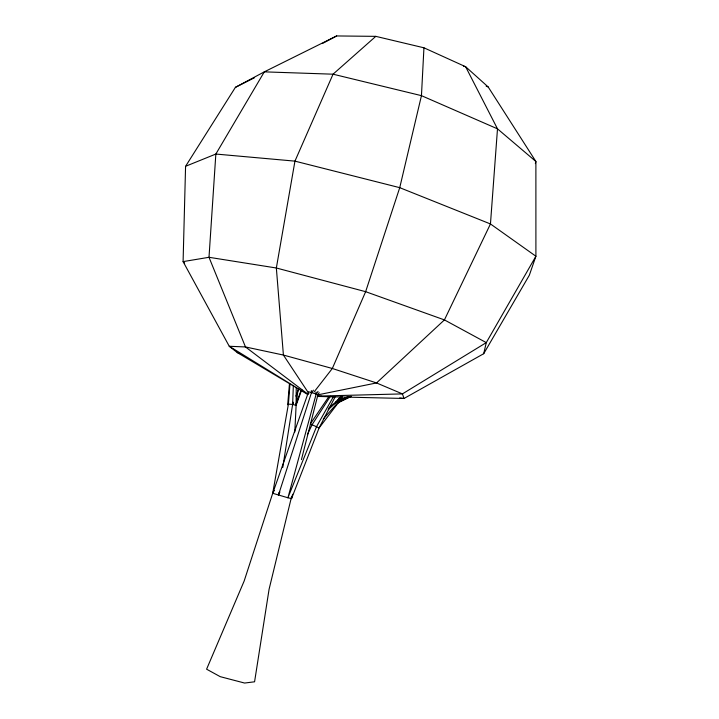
<?xml version="1.0" encoding="UTF-8"?>
<svg xmlns="http://www.w3.org/2000/svg" width="719" height="719" viewBox="0 0 719 719"><rect width="100%" height="100%" fill="white"/><g stroke="black" fill="none" stroke-linecap="round" stroke-linejoin="round"><path stroke-width="1.08" d="M294.808 432.02L296.111 405.381L296.228 387.532M185.574 166.296L183.093 261.617L229.262 346.27L237.189 352.508L307.849 394.578L229.262 346.27L245.485 346.953L283.412 355.06L332.331 368.479L376.531 382.939L402.424 393.895L404.042 398.47L483.698 353.712L529.337 275.224L535.907 256.234L535.889 161.487L488.201 86.981L465.633 66.732L423.94 47.796L375.803 36.354L336.645 35.95L264.304 71.855L235.41 87.332L185.574 166.296L215.844 154.046L294.943 161.137L399.737 187.668L490.457 223.951L535.907 256.234L486.278 342.621L483.698 353.712M293.352 385.366L292.633 404.42L282.774 467.44M319.155 392.664L317.978 394.542L308.595 391.765L272.717 493.279L244.145 581.051L206.596 669.191L220.221 676.66L244.613 683.05L254.571 681.792L269.086 589.256L291.644 496.398M423.94 47.796L421.451 95.654L399.737 187.668L365.638 291.68L332.331 368.479L314.095 391.945M289.982 384.027L288.4 404.132L272.717 493.279L287.915 497.773L291.537 498.618L319.092 427.949L335.279 396.582M289.451 383.766L287.681 404.806L288.4 404.132L292.633 404.42L296.111 405.381L301.791 389.545M296.111 405.381L298.115 388.781M279.889 492.057L278.442 495.085L278.792 492.875M292.984 402.227L292.633 404.42L293.46 402.352M291.537 498.618L292.633 494.277M301.45 459.585L317.978 394.542M535.349 163.617L535.889 161.487L497.494 128.836L421.451 95.654L333.041 74.192L264.304 71.855L215.844 154.046L209.004 257.294L245.485 346.953L308.029 394.264M318.005 391.451L316.126 394.21L287.915 497.773L316.594 426.52L333.445 396.636M278.442 495.085L311.417 392.817L313.457 390.156M295.752 404.995L300.722 391.307M295.94 396.133L298.834 388.871M307.373 434.591L312.199 424.516L330.381 396.304M272.717 493.279L274.307 490.349M328.835 396.627L310.32 423.949L319.092 427.949L338.227 402.856L342.208 396.564M339.332 400.474L341.849 396.753M339.97 399.36L341.858 396.627M328.17 409.722L336.95 401.588L340.95 396.78M334.775 403.781L340.626 397.131M323.262 419.015L338.074 402.334L349.901 396.681M328.682 408.176L336.186 401.723L340.536 396.852M375.803 36.354L333.041 74.192L294.943 161.137L276.348 267.998L283.412 355.06L308.891 393.536M322.409 43.499L336.645 35.95M351.052 396.295L337.463 402.991L350.953 396.448M235.41 87.332L254.472 77.76M342.433 399.548L345.479 398.209M336.339 402.245L336.186 401.723L348.302 396.744M336.186 401.723L347.421 397.014M317.295 394.956L376.531 382.939L444.423 319.91L490.457 223.951L497.494 128.836L465.633 66.732L463.476 66.166M317.421 396.115L402.424 393.895L486.278 342.621L444.423 319.91L365.638 291.68L276.348 267.998L209.004 257.294L183.093 261.617L184.639 263.118M317.421 396.268L321.887 396.259M317.376 396.439L404.042 398.47L399.683 397.967M237.189 352.508L240.272 353.721M486.152 86.073L488.201 86.981M336.95 401.588L338.227 402.856M315.911 392.008L316.126 394.21M311.336 390.579L311.417 392.817"/></g></svg>
